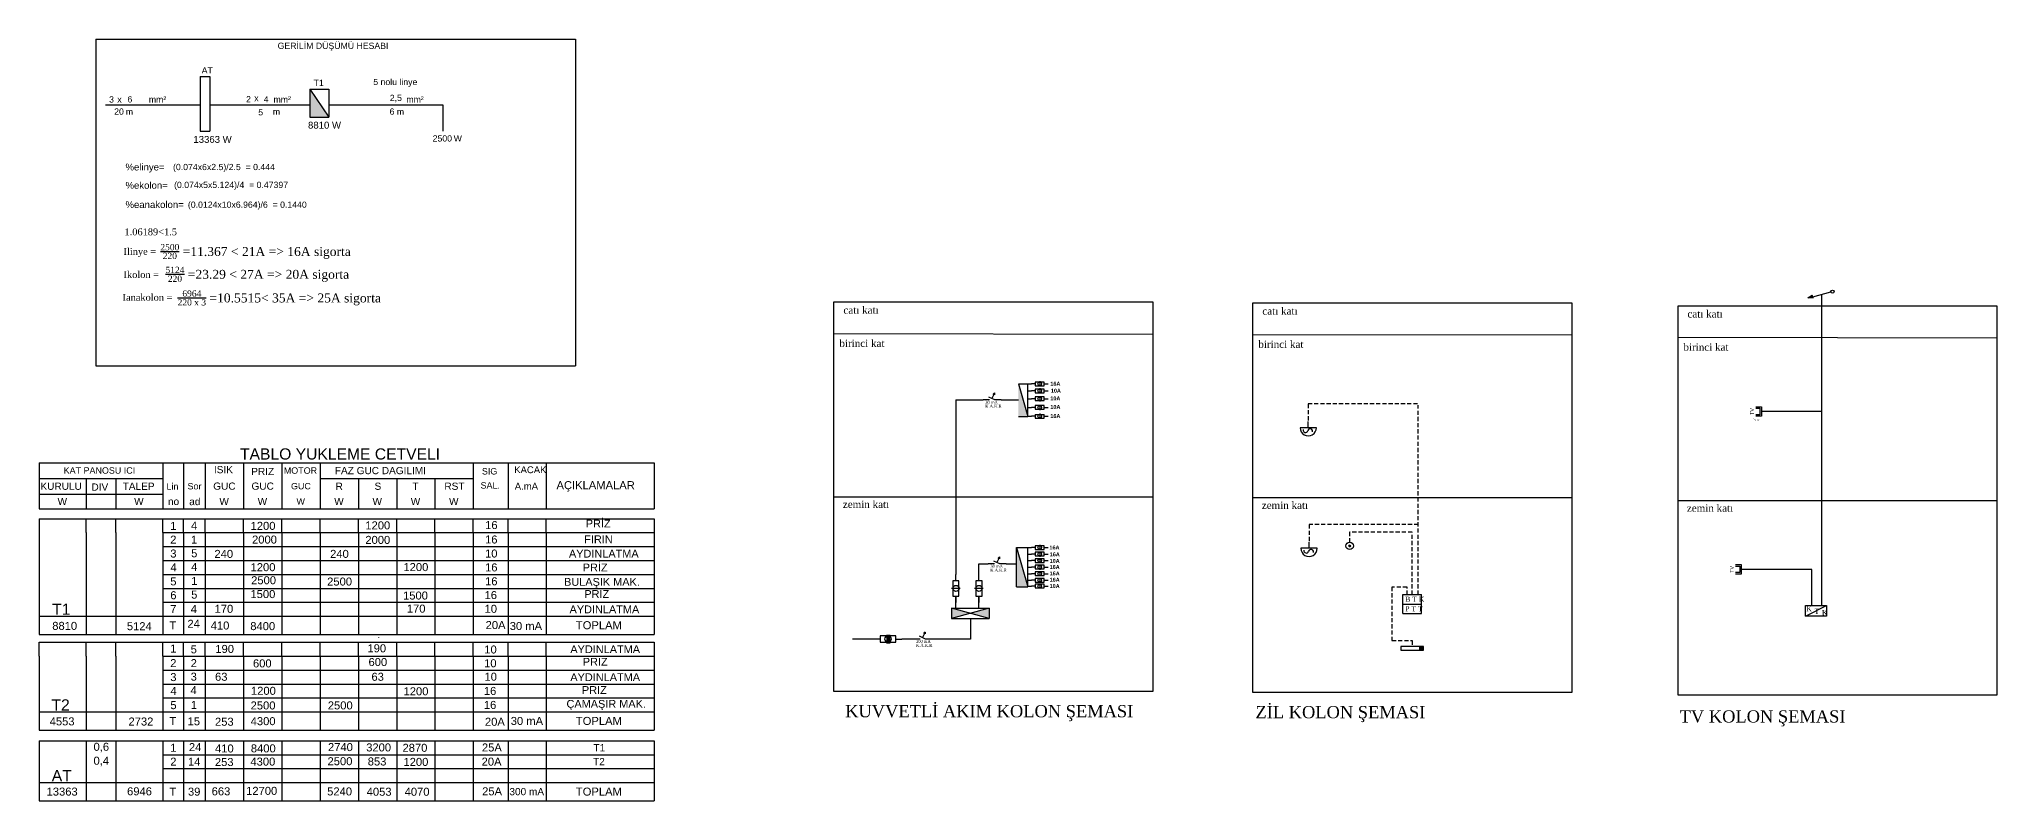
# Model space of a CAD drawing. Header units: millimetres. Extents: x 154 to 5560, y 36 to 724.
# Drawn here: x 2651 to 4155, y 53 to 638 of the extents above; entities that cross this region are included whole.
import ezdxf

# ---------------------------------------------------------------- set-up
doc = ezdxf.new("R2010")
doc.units = ezdxf.units.MM
doc.linetypes.add('ACAD_ISO03W100', pattern=[30, 12, -18])
doc.linetypes.add('HIDDEN2', pattern=[4.7625, 3.175, -1.5875])
for name, color, linetype, lineweight in [('008', 220, 'Continuous', 13), ('duvar', 6, 'Continuous', 25), ('text', 7, 'Continuous', 25)]:
    doc.layers.add(name, color=color, linetype=linetype, lineweight=lineweight)
for name, color, linetype in [('KUVVETLİ AKIM', 90, 'Continuous'), ('LINYE', 3, 'Continuous'), ('LİNYE', 4, 'Continuous'), ('MIMARI', 7, 'Continuous'), ('SEMBOL', 7, 'Continuous'), ('TV', 151, 'Continuous'), ('TV HATTI', 161, 'TV_HATTI'), ('zayıf akım', 2, 'HIDDEN2')]:
    doc.layers.add(name, color=color, linetype=linetype)
doc.styles.add('KB', font='times.ttf', dxfattribs={"height": 25})
doc.styles.get("Standard").update_dxf_attribs({"font": 'arial.ttf'})
doc.styles.add('STYLE1', font='times.ttf', dxfattribs={"height": 17.5})
doc.linetypes.add('TV_HATTI', pattern='A,12.7,-5.08,["TV",Standard,S=2.54,R=0,X=-2.54,Y=-1.27],-5.08', length=22.86)

# ---------------------------------------------------------------- blocks, each defined once
blk = doc.blocks.new('Zayıf Akım_TV prizi')
at = {"layer": 'TV'}
for p, q in [((-12.5, 0), (-12.5, 15)), ((12.5, 0), (-12.5, 0)), ((-8.5, 4), (-8.5, 15)), ((8.5, 4), (-8.5, 4)), ((8.5, 15), (8.5, 4)), ((12.5, 15), (12.5, 0))]:
    blk.add_line(p, q, dxfattribs=at)
blk.add_text('TV', height=10, dxfattribs=at).set_placement((-8.9, 20))
blk = doc.blocks.new('ZİL')
at = {"layer": 'SEMBOL'}
blk.add_line((-1.9, 8.6), (-1.9, -16.4), dxfattribs=at)
for centre, radius, start, end in [((-1.9, -3.9), 12.5, 270, 90), ((3.6, -1), 3.75, 74.5857, 255.5327), ((1.6, -8.2), 3.75, 256.3371, 76.1225)]:
    blk.add_arc(centre, radius, start, end, dxfattribs=at)

msp = doc.modelspace()

# ---------------------------------------------------------------- hatches: boundary and pattern name
at = {"layer": 'LİNYE', "linetype": 'Continuous', "ltscale": 36}
msp.add_hatch(color=256, dxfattribs=at).paths.add_polyline_path([(2858.92, 599.533), (2858.92, 578.194), (2873.493, 578.194)])
at = {"layer": 'SEMBOL', "linetype": 'ACAD_ISO03W100', "ltscale": 10}
msp.add_hatch(color=6, dxfattribs=at).paths.add_polyline_path([(4009.485, 439.275), (4013.516, 439.082), (4012.928, 441.381)])
at = {"layer": 'SEMBOL'}
h = msp.add_hatch(dxfattribs=at)
h.set_pattern_fill('ANSI31', color=256, scale=0.474429, angle=-90, style=0)
h.set_pattern_definition([(315, (4760.35496, 3772.575145), (0.0419339854, 0.0419339854), [])])
h.paths.add_polyline_path([(3383.706, 365.454), (3384.826, 364.901), (3384.832, 366.324)])
at = {"layer": 'SEMBOL', "ltscale": 10}
for points in [[(3403.09, 373.33), (3403.09, 348.228), (3410.415, 348.228)], [(3401.628, 247.601), (3401.628, 217.487), (3410.415, 217.487)], [(3714.335, 171.726), (3711.323, 171.726), (3711.323, 168.713), (3714.335, 168.713)]]:
    msp.add_hatch(color=256, dxfattribs=at).paths.add_polyline_path(points)
at = {"layer": 'SEMBOL'}
h = msp.add_hatch(dxfattribs=at)
h.set_pattern_fill('ANSI31', color=256, scale=0.474429, angle=-90, style=0)
h.set_pattern_definition([(315, (4764.216276, 3646.667786), (0.0419339854, 0.0419339854), [])])
h.paths.add_polyline_path([(3387.567, 239.547), (3388.687, 238.994), (3388.694, 240.417)])
h = msp.add_hatch(color=256, dxfattribs=at)
h.paths.add_polyline_path([(3351.78, 201.153), (3351.78, 193.032), (3366.23, 197.092)])
h.paths.add_polyline_path([(3380.68, 193.032), (3380.68, 201.153), (3366.23, 197.092)])
h = msp.add_hatch(dxfattribs=at)
h.set_pattern_fill('ANSI31', color=256, scale=0.474429, angle=-90, style=0)
h.set_pattern_definition([(315, (4707.069085, 3588.94018), (0.0419339854, 0.0419339854), [])])
h.paths.add_polyline_path([(3330.42, 181.819), (3331.54, 181.266), (3331.546, 182.689)])

# ---------------------------------------------------------------- linework, layer by layer
msp.add_line((3710.291, 348.33), (3710.291, 348.33))
msp.add_arc((2911.653, 178.484), 0.099, 180, 270)
at = {"layer": 'duvar', "linetype": 'Continuous'}
for p, q in [((3261.429, 412.01), (3506.345, 411.604)), ((3583.249, 411.283), (3828.168, 410.877)), ((3909.763, 409.099), (4154.682, 408.693)), ((3261.429, 286.668), (3506.345, 286.668)), ((3583.249, 285.939), (3828.168, 285.939)), ((3909.763, 283.754), (4154.682, 283.754))]:
    msp.add_line(p, q, dxfattribs=at)
at = {"layer": 'KUVVETLİ AKIM'}
msp.add_line((3393.591, 235.05), (3401.628, 235.05), dxfattribs=at)
at = {"layer": 'LINYE', "linetype": 'Continuous'}
for p, q in [((3355.068, 360.957), (3355.068, 226.884)), ((3355.068, 360.957), (3375.971, 360.957)), ((3389.73, 360.957), (3403.197, 360.957)), ((3410.415, 373.315), (3413.057, 373.315)), ((3410.415, 367.936), (3413.057, 367.936)), ((3410.415, 361.852), (3413.057, 361.852)), ((3410.415, 355.196), (3413.057, 355.196)), ((3410.415, 348.47), (3413.057, 348.47)), ((3410.415, 247.601), (3413.057, 247.601)), ((3410.415, 242.58), (3413.057, 242.58)), ((3372.808, 222.14), (3372.808, 235.05)), ((3372.808, 235.05), (3379.833, 235.05)), ((3410.415, 237.56), (3413.057, 237.56)), ((3410.415, 232.598), (3413.057, 232.598)), ((3410.415, 227.519), (3413.057, 227.519)), ((3410.415, 222.499), (3413.057, 222.499)), ((3410.415, 218.039), (3413.057, 218.039)), ((3355.068, 201.153), (3355.068, 210.279)), ((3372.808, 201.153), (3372.808, 210.279)), ((3372.808, 201.153), (3372.808, 210.279)), ((3366.23, 193.032), (3366.23, 177.322)), ((3292.266, 177.322), (3275.57, 177.322)), ((3322.686, 177.322), (3313.616, 177.322)), ((3366.23, 177.322), (3336.444, 177.322))]:
    msp.add_line(p, q, dxfattribs=at)
at = {"layer": 'LİNYE', "linetype": 'Continuous', "ltscale": 36}
for p, q in [((2694.455, 638.047), (3062.939, 638.047)), ((2694.455, 638.047), (2694.455, 387.186)), ((3062.939, 638.047), (3062.939, 387.186)), ((2774.606, 609.422), (2781.892, 609.422)), ((2774.606, 609.422), (2774.606, 567.265)), ((2781.892, 609.422), (2781.892, 567.265)), ((2701.742, 587.563), (2774.606, 587.563)), ((2781.892, 587.563), (2858.92, 587.563)), ((2858.92, 599.533), (2873.493, 599.533)), ((2858.92, 599.533), (2858.92, 578.194)), ((2858.92, 599.533), (2873.493, 578.194)), ((2873.493, 599.533), (2873.493, 578.194)), ((2873.493, 587.563), (2960.929, 587.563)), ((2960.929, 587.563), (2960.929, 567.265)), ((2858.92, 578.194), (2873.493, 578.194)), ((2774.606, 567.265), (2781.892, 567.265)), ((2694.455, 387.186), (3062.939, 387.186)), ((2650.875, 312.709), (3123.309, 312.709)), ((2650.875, 312.709), (2650.875, 277.293)), ((2745.763, 312.709), (2745.763, 277.293)), ((2761.801, 312.709), (2761.801, 277.293)), ((2778.506, 312.709), (2778.506, 277.293)), ((2807.908, 312.709), (2807.908, 277.293)), ((2837.31, 312.709), (2837.31, 277.293)), ((2866.712, 312.709), (2866.712, 277.293)), ((2984.319, 312.709), (2984.319, 277.293)), ((3011.048, 312.709), (3011.048, 277.293)), ((3040.45, 312.709), (3040.45, 277.293)), ((3123.309, 312.709), (3123.309, 277.293)), ((2650.875, 300.681), (2745.763, 300.681)), ((2650.875, 288.653), (2745.763, 288.653)), ((2686.96, 300.681), (2686.96, 277.293)), ((2709.679, 300.681), (2709.679, 277.293)), ((2866.712, 300.681), (2984.319, 300.681)), ((2896.113, 300.681), (2896.113, 277.293)), ((2925.515, 300.681), (2925.515, 277.293)), ((2954.917, 300.681), (2954.917, 277.293)), ((2650.875, 277.293), (3123.309, 277.293)), ((2650.875, 269.746), (3123.309, 269.746)), ((2650.875, 259.056), (2650.875, 180.874)), ((2686.96, 259.056), (2686.96, 180.874)), ((2709.679, 259.056), (2709.679, 180.874)), ((2745.763, 259.056), (2745.763, 180.874)), ((2745.763, 259.056), (3123.309, 259.056)), ((2761.801, 259.056), (2761.801, 180.874)), ((2778.506, 259.056), (2778.506, 180.874)), ((2807.908, 259.056), (2807.908, 180.874)), ((2837.31, 259.056), (2837.31, 180.874)), ((2866.712, 259.056), (2866.712, 180.874)), ((2896.113, 259.056), (2896.113, 180.874)), ((2925.515, 259.056), (2925.515, 180.874)), ((2954.917, 259.056), (2954.917, 180.874)), ((2984.319, 259.056), (2984.319, 180.874)), ((3011.048, 259.056), (3011.048, 180.874)), ((3040.45, 259.056), (3040.45, 180.874)), ((3123.309, 259.056), (3123.309, 180.874)), ((2745.763, 248.364), (3123.309, 248.364)), ((2745.763, 237.673), (3123.309, 237.673)), ((2745.763, 226.981), (3123.309, 226.981)), ((2745.763, 216.289), (3123.309, 216.289)), ((2745.763, 205.599), (3123.309, 205.599)), ((2650.875, 194.906), (3123.309, 194.906)), ((2650.875, 180.874), (3123.309, 180.874)), ((2650.875, 164.185), (2650.875, 107.386)), ((2686.96, 164.185), (2686.96, 107.386)), ((2709.679, 164.185), (2709.679, 107.386)), ((2745.763, 164.185), (2745.763, 107.386)), ((2745.763, 164.185), (3123.309, 164.185)), ((2745.763, 153.494), (3123.309, 153.494)), ((2761.801, 164.185), (2761.801, 107.386)), ((2778.506, 164.185), (2778.506, 107.386)), ((2807.908, 164.185), (2807.908, 107.386)), ((2837.31, 164.185), (2837.31, 107.386)), ((2866.712, 164.185), (2866.712, 107.386)), ((2896.113, 164.185), (2896.113, 107.386)), ((2925.515, 164.185), (2925.515, 107.386)), ((2954.917, 164.185), (2954.917, 107.386)), ((2984.319, 164.185), (2984.319, 107.386)), ((3011.048, 164.185), (3011.048, 107.386)), ((3040.45, 164.185), (3040.45, 107.386)), ((3123.309, 164.185), (3123.309, 107.386)), ((2745.763, 142.802), (3123.309, 142.802)), ((2650.875, 121.419), (3123.309, 121.419)), ((2745.763, 132.111), (3123.309, 132.111)), ((2650.875, 107.386), (3123.309, 107.386)), ((2650.875, 99.211), (3123.309, 99.211)), ((2650.875, 99.211), (2650.875, 53.104)), ((2686.96, 99.211), (2686.96, 53.104)), ((2709.679, 99.211), (2709.679, 53.104)), ((2745.763, 99.211), (2745.763, 53.104)), ((2761.801, 99.211), (2761.801, 53.104)), ((2778.506, 99.211), (2778.506, 53.104)), ((2807.908, 99.211), (2807.908, 53.104)), ((2837.31, 99.211), (2837.31, 53.104)), ((2866.712, 99.211), (2866.712, 53.104)), ((2896.113, 99.211), (2896.113, 53.104)), ((2925.515, 99.211), (2925.515, 53.104)), ((2954.917, 99.211), (2954.917, 53.104)), ((2984.319, 99.211), (2984.319, 53.104)), ((3011.048, 99.211), (3011.048, 53.104)), ((3040.45, 99.211), (3040.45, 53.104)), ((3123.309, 99.211), (3123.309, 53.104)), ((2745.763, 88.52), (3123.309, 88.52)), ((2745.763, 77.828), (3123.309, 77.828)), ((2650.875, 67.137), (3123.309, 67.137)), ((2650.875, 53.104), (3123.309, 53.104))]:
    msp.add_line(p, q, dxfattribs=at)
at = {"layer": 'LİNYE'}
for p, q in [((2650.875, 269.746), (2650.875, 259.056)), ((2686.96, 259.056), (2686.96, 269.746)), ((2709.679, 259.056), (2709.679, 269.746)), ((2745.763, 259.056), (2745.763, 269.746)), ((2761.801, 259.056), (2761.801, 269.746)), ((2778.506, 259.056), (2778.506, 269.746)), ((2807.908, 259.056), (2807.908, 269.746)), ((2837.31, 259.056), (2837.31, 269.746)), ((2866.712, 259.056), (2866.712, 269.746)), ((2896.113, 259.056), (2896.113, 269.746)), ((2925.515, 259.056), (2925.515, 269.746)), ((2954.917, 259.056), (2954.917, 269.746)), ((2984.319, 259.056), (2984.319, 269.746)), ((3011.048, 259.056), (3011.048, 269.746)), ((3040.45, 259.056), (3040.45, 269.746)), ((3123.309, 269.746), (3123.309, 259.056)), ((2650.875, 164.185), (2650.875, 174.875)), ((2650.875, 174.875), (2745.763, 174.875)), ((2686.96, 164.185), (2686.96, 174.875)), ((2709.679, 164.185), (2709.679, 174.875)), ((2745.763, 164.185), (2745.763, 174.875)), ((2745.763, 174.875), (3109.474, 174.875)), ((2761.801, 164.185), (2761.801, 174.875)), ((2778.506, 164.185), (2778.506, 174.875)), ((2807.908, 164.185), (2807.908, 174.875)), ((2837.31, 164.185), (2837.31, 174.875)), ((2866.712, 164.185), (2866.712, 174.875)), ((2896.113, 164.185), (2896.113, 174.875)), ((2925.515, 164.185), (2925.515, 174.875)), ((2954.917, 164.185), (2954.917, 174.875)), ((2984.319, 164.185), (2984.319, 174.875)), ((3011.048, 164.185), (3011.048, 174.875)), ((3040.45, 164.185), (3040.45, 174.875)), ((3109.474, 174.875), (3123.309, 174.875)), ((3123.309, 174.875), (3123.309, 164.185))]:
    msp.add_line(p, q, dxfattribs=at)
at = {"layer": 'MIMARI', "color": 7}
for p, q in [((3415.896, 373.315), (3413.057, 373.315)), ((3415.896, 367.936), (3413.057, 367.936)), ((3415.896, 361.852), (3413.057, 361.852)), ((3415.896, 374.734), (3415.896, 371.895)), ((3422.993, 374.734), (3415.896, 374.734)), ((3415.896, 371.895), (3422.993, 371.895)), ((3415.896, 369.356), (3415.896, 366.517)), ((3422.993, 369.356), (3415.896, 369.356)), ((3415.896, 366.517), (3422.993, 366.517)), ((3415.896, 363.272), (3415.896, 360.433)), ((3422.993, 363.272), (3415.896, 363.272)), ((3419.444, 375.302), (3419.444, 371.328)), ((3419.444, 369.923), (3419.444, 365.949)), ((3419.444, 363.84), (3419.444, 359.865)), ((3422.993, 371.895), (3422.993, 374.734)), ((3422.993, 373.315), (3425.832, 373.315)), ((3422.993, 366.517), (3422.993, 369.356)), ((3422.993, 367.936), (3425.832, 367.936)), ((3422.993, 360.433), (3422.993, 363.272)), ((3422.993, 361.852), (3425.832, 361.852)), ((3415.896, 355.196), (3413.057, 355.196)), ((3415.896, 348.47), (3413.057, 348.47)), ((3415.896, 360.433), (3422.993, 360.433)), ((3415.896, 356.615), (3415.896, 353.777)), ((3422.993, 356.615), (3415.896, 356.615)), ((3415.896, 353.777), (3422.993, 353.777)), ((3415.896, 349.89), (3415.896, 347.051)), ((3422.993, 349.558), (3415.896, 349.558)), ((3415.896, 347.051), (3422.993, 347.051)), ((3419.444, 357.183), (3419.444, 353.209)), ((3419.444, 350.457), (3419.444, 346.483)), ((3422.993, 353.777), (3422.993, 356.615)), ((3422.993, 355.196), (3425.832, 355.196)), ((3422.993, 347.051), (3422.993, 349.89)), ((3422.993, 348.47), (3425.832, 348.47)), ((3415.896, 247.601), (3413.057, 247.601)), ((3415.896, 242.58), (3413.057, 242.58)), ((3415.896, 249.02), (3415.896, 246.181)), ((3422.993, 249.02), (3415.896, 249.02)), ((3415.896, 246.181), (3422.993, 246.181)), ((3415.896, 244), (3415.896, 241.161)), ((3422.993, 244), (3415.896, 244)), ((3415.896, 241.161), (3422.993, 241.161)), ((3419.444, 249.588), (3419.444, 245.614)), ((3419.444, 244.567), (3419.444, 240.593)), ((3422.993, 246.181), (3422.993, 249.02)), ((3422.993, 247.601), (3425.832, 247.601)), ((3422.993, 241.161), (3422.993, 244)), ((3422.993, 242.58), (3425.832, 242.58)), ((3355.068, 222.14), (3355.068, 226.884)), ((3372.808, 222.14), (3372.808, 226.884)), ((3415.896, 237.56), (3413.057, 237.56)), ((3415.896, 232.598), (3413.057, 232.598)), ((3415.896, 227.519), (3413.057, 227.519)), ((3415.896, 238.979), (3415.896, 236.14)), ((3422.993, 238.979), (3415.896, 238.979)), ((3415.896, 236.14), (3422.993, 236.14)), ((3415.896, 234.017), (3415.896, 231.179)), ((3422.993, 234.017), (3415.896, 234.017)), ((3415.896, 231.179), (3422.993, 231.179)), ((3415.896, 228.938), (3415.896, 226.1)), ((3422.993, 228.938), (3415.896, 228.938)), ((3415.896, 226.1), (3422.993, 226.1)), ((3419.444, 239.547), (3419.444, 235.573)), ((3419.444, 234.585), (3419.444, 230.611)), ((3419.444, 229.506), (3419.444, 225.532)), ((3422.993, 236.14), (3422.993, 238.979)), ((3422.993, 237.56), (3425.832, 237.56)), ((3422.993, 231.179), (3422.993, 234.017)), ((3422.993, 232.598), (3425.832, 232.598)), ((3422.993, 226.1), (3422.993, 228.938)), ((3422.993, 227.519), (3425.832, 227.519)), ((3358.389, 216.209), (3351.747, 216.209)), ((3352.696, 222.14), (3352.696, 210.279)), ((3357.441, 222.14), (3352.696, 222.14)), ((3357.441, 210.279), (3357.441, 222.14)), ((3376.129, 216.209), (3369.487, 216.209)), ((3370.435, 222.14), (3370.435, 210.279)), ((3375.18, 222.14), (3370.435, 222.14)), ((3375.18, 210.279), (3375.18, 222.14)), ((3415.896, 222.499), (3413.057, 222.499)), ((3415.896, 218.039), (3413.057, 218.039)), ((3415.896, 223.918), (3415.896, 221.079)), ((3422.993, 223.918), (3415.896, 223.918)), ((3415.896, 221.079), (3422.993, 221.079)), ((3415.896, 219.458), (3415.896, 216.619)), ((3422.993, 219.458), (3415.896, 219.458)), ((3415.896, 216.619), (3422.993, 216.619)), ((3419.444, 224.486), (3419.444, 220.512)), ((3419.444, 220.026), (3419.444, 216.052)), ((3422.993, 221.079), (3422.993, 223.918)), ((3422.993, 222.499), (3425.832, 222.499)), ((3422.993, 216.619), (3422.993, 219.458)), ((3422.993, 218.039), (3425.832, 218.039)), ((3352.696, 210.279), (3357.441, 210.279)), ((3355.068, 210.279), (3355.068, 205.535)), ((3370.435, 210.279), (3375.18, 210.279)), ((3372.808, 210.279), (3372.808, 205.535)), ((3301.934, 180.643), (3301.934, 174.001)), ((3302.941, 180.643), (3302.941, 174.001)), ((3303.948, 180.643), (3303.948, 174.001)), ((3297.011, 177.322), (3292.266, 177.322)), ((3297.011, 179.694), (3297.011, 174.95)), ((3308.871, 179.694), (3297.011, 179.694)), ((3297.011, 174.95), (3308.871, 174.95)), ((3308.871, 174.95), (3308.871, 179.694)), ((3308.871, 177.322), (3313.616, 177.322))]:
    msp.add_line(p, q, dxfattribs=at)
at = {"layer": 'MIMARI', "linetype": 'Continuous'}
for points in [[(3261.429, 436.288), (3506.345, 436.288), (3506.345, 137.047), (3261.429, 137.047)], [(3583.249, 435.561), (3828.168, 435.561), (3828.168, 136.316), (3583.249, 136.316)], [(3909.763, 433.377), (4154.682, 433.377), (4154.682, 134.132), (3909.763, 134.132)]]:
    msp.add_lwpolyline(points, close=True, dxfattribs=at)
at = {"layer": 'MIMARI', "color": 7}
for centre, radius in [((3419.444, 373.315), 1.419), ((3419.444, 367.936), 1.419), ((3419.444, 361.852), 1.419), ((3419.444, 355.196), 1.419), ((3419.444, 348.47), 1.419), ((3419.444, 247.601), 1.419), ((3419.444, 242.58), 1.419), ((3419.444, 237.56), 1.419), ((3419.444, 232.598), 1.419), ((3419.444, 227.519), 1.419), ((3355.068, 216.209), 2.372), ((3372.808, 216.209), 2.372), ((3419.444, 222.499), 1.419), ((3419.444, 218.039), 1.419), ((3302.941, 177.322), 2.372)]:
    msp.add_circle(centre, radius, dxfattribs=at)
at = {"layer": 'SEMBOL', "color": 6}
for p, q in [((4009.485, 439.275), (4012.928, 441.381)), ((4013.516, 439.082), (4009.485, 439.275)), ((4013.516, 439.082), (4012.928, 441.381)), ((4013.222, 440.232), (4027.243, 443.977)), ((4020.232, 438.304), (4020.232, 442.104))]:
    msp.add_line(p, q, dxfattribs=at)
at = {"layer": 'SEMBOL'}
for p, q in [((3380.884, 360.957), (3375.971, 360.957)), ((3384.986, 360.957), (3380.477, 363.184)), ((3384.266, 365.178), (3382.731, 362.07)), ((3384.832, 366.324), (3383.706, 365.454)), ((3384.826, 364.901), (3383.706, 365.454)), ((3384.832, 366.324), (3384.826, 364.901)), ((3389.73, 360.957), (3384.986, 360.957)), ((3403.09, 373.33), (3410.415, 373.33)), ((3403.09, 373.33), (3410.415, 348.228)), ((3410.415, 348.228), (3410.415, 373.33)), ((3403.09, 348.228), (3410.415, 348.228)), ((3401.628, 247.601), (3410.415, 247.601)), ((3401.628, 217.487), (3401.628, 247.601)), ((3401.628, 247.601), (3410.415, 217.487)), ((3410.415, 217.487), (3410.415, 247.601)), ((3657.506, 249.546), (3656.878, 248.918)), ((3657.692, 249.532), (3656.892, 248.732)), ((3657.842, 249.48), (3656.944, 248.582)), ((3657.221, 249.463), (3656.961, 249.203)), ((3657.965, 249.402), (3657.022, 248.459)), ((3658.066, 249.302), (3657.122, 248.358)), ((3658.146, 249.18), (3657.244, 248.278)), ((3658.2, 249.033), (3657.391, 248.224)), ((3658.218, 248.849), (3657.575, 248.206)), ((3658.149, 248.579), (3657.845, 248.275)), ((3384.745, 235.05), (3379.833, 235.05)), ((3388.847, 235.05), (3384.338, 237.276)), ((3388.127, 239.27), (3386.593, 236.163)), ((3388.694, 240.417), (3387.567, 239.547)), ((3388.687, 238.994), (3387.567, 239.547)), ((3388.694, 240.417), (3388.687, 238.994)), ((3393.591, 235.05), (3388.847, 235.05)), ((3401.628, 217.487), (3410.415, 217.487)), ((3698.295, 211.452), (3712.804, 211.452)), ((3698.295, 196.942), (3698.295, 211.452)), ((3712.804, 196.942), (3712.804, 211.452)), ((3351.78, 201.153), (3351.78, 193.032)), ((3380.68, 201.153), (3380.68, 193.032)), ((3698.295, 204.197), (3712.804, 204.197)), ((3698.295, 196.942), (3712.804, 196.942)), ((4007.705, 195.045), (4007.705, 203.053)), ((4007.705, 203.053), (4023.717, 203.053)), ((4007.705, 195.045), (4023.717, 203.053)), ((4023.717, 203.053), (4023.717, 195.045)), ((3330.98, 181.543), (3329.446, 178.435)), ((3331.546, 182.689), (3330.42, 181.819)), ((3331.54, 181.266), (3330.42, 181.819)), ((3331.546, 182.689), (3331.54, 181.266)), ((4023.717, 195.045), (4007.705, 195.045)), ((3327.598, 177.322), (3322.686, 177.322)), ((3331.7, 177.322), (3327.191, 179.549)), ((3336.444, 177.322), (3331.7, 177.322)), ((3696.763, 171.726), (3696.763, 168.713)), ((3714.335, 171.726), (3696.763, 171.726)), ((3696.763, 168.713), (3714.335, 168.713)), ((3711.323, 168.713), (3711.323, 171.726)), ((3714.335, 168.713), (3714.335, 171.726))]:
    msp.add_line(p, q, dxfattribs=at)
at = {"layer": 'SEMBOL', "linetype": 'ACAD_ISO03W100', "ltscale": 10}
for p, q in [((3625.709, 339.698), (3625.709, 344.376)), ((3626.353, 247.046), (3626.353, 251.723))]:
    msp.add_line(p, q, dxfattribs=at)
at = {"layer": 'SEMBOL'}
msp.add_lwpolyline([(3380.68, 193.032), (3351.78, 201.153), (3380.68, 201.153), (3351.78, 193.032)], close=True, dxfattribs=at)
at = {"layer": 'SEMBOL', "color": 6}
msp.add_circle((4028.409, 444.199), 1.187, dxfattribs=at)
at = {"layer": 'SEMBOL'}
for radius in [2.847, 0.671]:
    msp.add_circle((3657.547, 248.877), radius, dxfattribs=at)
at = {"layer": 'TV HATTI'}
for p, q in [((4020.232, 352.109), (4020.232, 438.304)), ((4020.232, 352.109), (3973.917, 352.109)), ((4020.232, 203.053), (4020.232, 352.109)), ((4012.586, 230.869), (3958.39, 230.869)), ((4012.586, 203.053), (4012.586, 230.869))]:
    msp.add_line(p, q, dxfattribs=at)
at = {"layer": 'TV HATTI', "linetype": 'TV_HATTI'}
msp.add_line((4020.232, 203.053), (4020.232, 203.053), dxfattribs=at)
at = {"layer": 'zayıf akım', "linetype": 'HIDDEN2'}
for p, q in [((3709.646, 357.966), (3625.709, 357.966)), ((3625.709, 357.966), (3625.709, 344.376)), ((3710.291, 211.452), (3710.291, 357.052)), ((3710.291, 265.314), (3626.353, 265.314)), ((3626.353, 265.314), (3626.353, 251.723)), ((3705.549, 259.477), (3657.547, 259.477)), ((3657.547, 259.477), (3657.547, 251.723)), ((3705.549, 211.452), (3705.549, 259.477)), ((3701.618, 217.244), (3690.023, 217.244)), ((3690.023, 217.244), (3690.023, 176.146)), ((3701.618, 211.452), (3701.618, 217.244)), ((3690.023, 176.146), (3705.549, 176.146)), ((3705.549, 176.146), (3705.549, 171.726))]:
    msp.add_line(p, q, dxfattribs=at)

# ---------------------------------------------------------------- block references
at = {"layer": 'SEMBOL', "linetype": 'ACAD_ISO03W100', "ltscale": 10, "xscale": 0.5020480890598551, "yscale": 0.5020480890598551, "zscale": 0.5020480890598551, "rotation": 269.9999999999999}
for p in [(3627.69, 338.722), (3628.334, 246.07)]:
    msp.add_blockref('ZİL', p, dxfattribs=at)
at = {"layer": 'TV', "xscale": 0.2934664291392208, "yscale": 0.2934664291392208, "zscale": 0.2934664291392208, "rotation": 89.99999999999999}
for p in [(3973.917, 352.109), (3958.39, 230.869)]:
    msp.add_blockref('Zayıf Akım_TV prizi', p, dxfattribs=at)

# ---------------------------------------------------------------- texts
for s, height, p in [('GERİLİM DÜŞÜMÜ HESABI', 4.78821, (2834.077, 630.566)), ('AT', 4.7882, (2775.747, 611.712)), ('T1', 4.7882, (2861.72, 602.132)), ('5 nolu linye', 4.78821, (2907.54, 602.786)), ('3', 4.788, (2704.589, 589.358)), ('x', 4.788, (2710.9, 589.358)), ('6', 4.788, (2718.708, 589.441)), ('mm²', 4.7882, (2735.148, 589.358)), ('2', 4.788, (2809.822, 589.543)), ('x', 4.788, (2816.105, 590.369)), ('4', 4.788, (2823.381, 589.441)), ('mm²', 4.7882, (2830.912, 589.358)), ('2,5', 4.7882, (2920.236, 590.535)), ('mm²', 4.7882, (2932.922, 589.358)), ('20', 4.7882, (2708.513, 580.073)), ('m', 4.788, (2717.453, 579.99)), ('5', 4.788, (2819.18, 579.489)), ('m', 4.788, (2830.395, 579.99)), ('8810 W ', 5.267, (2857.4, 569.358)), ('6', 4.788, (2920.069, 580.087)), ('m', 4.788, (2925.636, 579.99)), ('13363 W ', 5.267, (2769.336, 558.428)), ('2500', 4.7882, (2953.131, 559.447)), ('W', 4.788, (2969.32, 559.459)), ('%%%elinye= ', 5.26703, (2717.175, 537.223)), ('%%%ekolon=', 5.267, (2717.175, 523.139)), ('%%%eanakolon= ', 5.26703, (2717.175, 508.351)), ('TABLO YUKLEME CETVELI', 8.60671, (2805.17, 315.19)), ('KAT PANOSU ICI', 4.91812, (2669.702, 304.356)), ('ISIK', 5.5329, (2785.129, 304.706)), ('PRIZ', 5.5329, (2813.803, 303.286)), ('MOTOR', 4.9181, (2838.806, 304.291)), ('FAZ GUC DAGILIMI', 5.53289, (2878.027, 303.97)), ('SIG', 4.9181, (2990.955, 303.72)), ('KACAK', 5.2255, (3015.81, 304.751)), ('KURULU', 5.5329, (2651.874, 291.964)), ('W', 5.533, (2665.04, 280.268)), ('DIV', 5.5329, (2691.039, 291.32)), ('TALEP', 5.5329, (2715.034, 291.9)), ('W ', 5.5329, (2723.844, 280.268)), ('Lin', 4.9181, (2748.683, 292.146)), ('Sor', 4.9181, (2764.859, 292.263)), ('ad', 5.5329, (2766.142, 280.192)), ('GUC', 5.5329, (2784.581, 292.038)), ('W', 5.533, (2789.33, 280.268)), ('GUC', 5.5329, (2813.982, 292.038)), ('W', 5.533, (2818.731, 280.268)), ('GUC', 4.9181, (2844.343, 292.33)), ('W', 5.533, (2877.535, 280.268)), ('R', 5.533, (2878.582, 291.9)), ('W', 5.533, (2906.937, 280.268)), ('S', 5.533, (2908.507, 291.962)), ('W', 5.533, (2936.339, 280.268)), ('T', 5.533, (2937.699, 291.9)), ('RST', 5.5329, (2962.158, 291.962)), ('W', 5.533, (2965.74, 280.268)), ('SAL.', 4.9181, (2989.946, 292.899)), ('A.mA', 5.2255, (3016.224, 292.107)), ('AÇIKLAMALAR', 6.14765, (3048.269, 292.457)), ('no', 5.5329, (2749.815, 280.262)), ('W', 4.918, (2848.564, 280.569)), ('2', 6.148, (2751.535, 250.636)), ('1', 6.148, (2751.535, 261.198)), ('4', 6.148, (2767.522, 261.403)), ('1', 6.148, (2767.504, 250.582)), ('1200', 6.1477, (2813.305, 261.215)), ('2000', 6.1477, (2814.413, 250.668)), ('2000', 6.1477, (2901.452, 250.428)), ('1200', 6.1477, (2901.452, 261.58)), ('16', 6.1477, (2993.388, 250.74)), ('16', 6.1477, (2993.466, 261.82)), ('3', 6.148, (2751.603, 239.944)), ('5', 6.148, (2767.639, 240.132)), ('240', 6.1477, (2785.515, 239.669)), ('240', 6.1477, (2874.394, 239.689)), ('10', 6.1477, (2993.388, 239.964)), ('4', 6.148, (2751.705, 229.306)), ('4', 6.148, (2767.625, 229.645)), ('1200', 6.1477, (2813.28, 229.476)), ('2500', 6.1477, (2813.724, 219.437)), ('1200', 6.1477, (2930.71, 229.553)), ('16', 6.1477, (2993.388, 229.304)), ('5', 6.148, (2751.599, 218.561)), ('6', 6.148, (2751.594, 207.923)), ('5', 6.148, (2767.641, 208.409)), ('1', 6.148, (2767.742, 218.894)), ('1500', 6.1477, (2813.19, 208.82)), ('2500', 6.1477, (2872.106, 218.437)), ('1500', 6.1477, (2930.396, 207.699)), ('16', 6.1477, (2993.035, 208.055)), ('16', 6.1477, (2993.388, 218.644)), ('T1', 8.6067, (2660.854, 195.952)), ('7', 6.148, (2751.535, 197.345)), ('4', 6.148, (2767.295, 197.308)), ('170', 6.1477, (2785.645, 197.512)), ('170', 6.1477, (2933.309, 197.653)), ('10', 6.1477, (2993.035, 197.512)), ('8810', 6.1477, (2660.944, 184.403)), ('5124', 6.1477, (2718.242, 184.152)), ('T', 6.148, (2750.985, 184.816)), ('24', 6.1477, (2764.759, 186.004)), ('410', 6.1477, (2782.645, 184.684)), ('8400', 6.1477, (2813.065, 184.2)), ('20A', 6.1477, (2993.84, 185.028)), ('30 mA', 6.1477, (3012.371, 184.295)), ('TOPLAM', 6.1477, (3063.177, 184.885)), ('1', 6.148, (2751.535, 167.018)), ('5', 6.148, (2767.273, 166.404)), ('190', 6.1477, (2786.214, 166.69)), ('190', 6.1477, (2903.056, 167.159)), ('10', 6.1477, (2992.823, 166.258)), ('3', 6.148, (2751.603, 145.074)), ('2', 6.148, (2751.535, 155.766)), ('3', 6.148, (2767.218, 145.417)), ('2', 6.148, (2767.273, 155.789)), ('63', 6.1477, (2785.97, 145.328)), ('600', 6.1477, (2815.108, 155.583)), ('600', 6.1477, (2903.879, 156.633)), ('63', 6.1477, (2906.142, 145.312)), ('10', 6.1477, (2992.684, 155.67)), ('10', 6.1477, (2992.963, 145.36)), ('4', 6.148, (2751.705, 134.436)), ('4', 6.148, (2767.166, 135.031)), ('1200', 6.1477, (2813.58, 134.539)), ('1200', 6.1477, (2930.788, 134.152)), ('16', 6.1477, (2992.513, 134.441)), ('T2', 8.6067, (2660.342, 122.465)), ('5', 6.148, (2751.675, 123.527)), ('1', 6.148, (2767.371, 123.676)), ('2500', 6.1477, (2813.308, 123.285)), ('2500', 6.1477, (2872.608, 123.32)), ('16', 6.1477, (2992.513, 123.693)), ('4553', 6.1477, (2658.953, 111.057)), ('2732', 6.1477, (2719.499, 110.952)), ('T', 6.148, (2750.985, 111.329)), ('15', 6.1477, (2764.913, 111.112)), ('253', 6.1477, (2785.945, 110.783)), ('4300', 6.1477, (2813.35, 111.209)), ('20A', 6.1477, (2993.301, 110.763)), ('30 mA', 6.1477, (3013.134, 111.382)), ('TOPLAM', 6.1477, (3063.177, 111.398)), ('0,6', 6.1477, (2692.657, 91.547)), ('1', 6.148, (2751.535, 90.792)), ('24', 6.1477, (2765.926, 91.283)), ('410', 6.1477, (2785.98, 90.255)), ('8400', 6.1477, (2813.481, 90.318)), ('2740', 6.1477, (2872.753, 91.304)), ('3200', 6.1477, (2902.084, 91.058)), ('2870', 6.1477, (2929.983, 90.776)), ('25A', 6.1477, (2990.996, 91.007)), ('T1', 5.5329, (3076.696, 91.155)), ('AT', 8.6067, (2660.556, 68.179)), ('0,4', 6.1477, (2692.639, 80.856)), ('2', 6.148, (2751.603, 80.1)), ('14', 6.1477, (2765.202, 80.155)), ('253', 6.1477, (2785.876, 79.838)), ('4300', 6.1477, (2813.154, 80.168)), ('2500', 6.1477, (2872.402, 80.454)), ('853', 6.1477, (2903.285, 80.257)), ('1200', 6.1477, (2930.738, 79.935)), ('20A', 6.1477, (2990.761, 80.147)), ('T2', 5.5329, (3076.366, 80.463)), ('13363', 6.1477, (2656.594, 57.131)), ('6946', 6.1477, (2718.42, 57.344)), ('T', 6.148, (2750.985, 57.046)), ('39', 6.1477, (2765.197, 57.093)), ('663', 6.1477, (2783.372, 57.345)), ('12700', 6.1477, (2809.881, 57.705)), ('5240', 6.1477, (2872.105, 57.255)), ('4053', 6.1477, (2902.474, 57.012)), ('4070', 6.1477, (2931.628, 57.012)), ('25A', 6.1477, (2991.155, 57.353)), ('300 mA', 5.5329, (3012.1, 57.402)), ('TOPLAM', 6.1477, (3063.177, 57.115))]:
    msp.add_text(s, height=height).set_placement(p)
at = {"char_height": 4.78821, "attachment_point": 1}
for s, insert, width in [('(0.074x6x2.5)/2.5  = 0.444 ', (2753.694, 542.261), 78.34119), ('(0.074x5x5.124)/4  = 0.47397 ', (2754.518, 528.531), 114.26904), ('(0.0124x10x6.964)/6  = 0.1440 ', (2765.134, 513.329), 114.26904)]:
    msp.add_mtext(s, dxfattribs=dict(at, insert=insert, width=width))
at = {"attachment_point": 1}
for s, width, insert, char_height in [('{\\fArial|b1|i0|c162|p34;16A}', 10.46789, (3427.645, 374.953), 3), ('{\\fArial|b1|i0|c162|p34;10A}', 10.46789, (3427.645, 363.653), 3), ('{\\fArial|b1|i0|c162|p34;10A}', 10.46789, (3428.025, 369.545), 3), ('{\\fArial|b1|i0|c162|p34;10A}', 10.46789, (3427.645, 357.119), 3), ('{\\fArial|b1|i0|c162|p34;16A}', 10.46789, (3427.645, 350.108), 3), ('FIRIN', 47.17916, (3069.574, 256.963), 6), ('PRİZ', 47.17916, (3070.777, 269.038), 6), ('AYDINLATMA', 47.17916, (3057.834, 245.928), 6), ('{\\fArial|b1|i0|c162|p34;16A}', 10.46789, (3426.95, 249.171), 3), ('{\\fArial|b1|i0|c162|p34;16A}', 10.46789, (3427.166, 243.855), 3), ('PRİZ', 47.17916, (3068.442, 235.323), 6), ('{\\fArial|b1|i0|c162|p34;10A}', 10.46789, (3427.092, 238.854), 3), ('{\\fArial|b1|i0|c162|p34;16A}', 10.46789, (3427.092, 234.152), 3), ('{\\fArial|b1|i0|c162|p34;16A}', 10.46789, (3427.092, 229.225), 3), ('BULAŞIK MAK.', 75.07782, (3054.109, 224.265), 6), ('PRİZ', 47.17916, (3069.634, 214.95), 6), ('{\\fArial|b1|i0|c162|p34;16A}', 10.46789, (3427.092, 224.374), 3), ('{\\fArial|b1|i0|c162|p34;10A}', 10.46789, (3427.092, 219.522), 3), ('AYDINLATMA', 47.17916, (3058.298, 203.15), 6), ('AYDINLATMA', 47.17916, (3058.895, 172.518), 6), ('AYDINLATMA', 47.17916, (3058.895, 151.054), 6), ('PRİZ', 47.17916, (3068.483, 162.925), 6), ('PRİZ', 47.17916, (3067.798, 141.205), 6), ('ÇAMAŞIR MAK.', 75.07782, (3055.959, 130.588), 6)]:
    msp.add_mtext_dynamic_manual_height_columns(s, width=width, gutter_width=20, heights=[0], dxfattribs=dict(at, insert=insert, char_height=char_height))
at = {"layer": '008', "linetype": 'Continuous', "style": 'KB'}
for s, height, p in [('KUVVETLİ AKIM KOLON ŞEMASI', 9.37049, (3270.017, 117.275)), ('ZİL KOLON ŞEMASI', 9.37062, (3585.166, 116.543)), ('TV KOLON ŞEMASI', 9.37062, (3911.027, 113.25))]:
    msp.add_text(s, height=height, dxfattribs=at).set_placement(p)
at = {"layer": 'LİNYE', "linetype": 'Continuous', "insert": (2716.442, 492.713), "char_height": 5.26703, "width": 142.15517, "attachment_point": 1, "style": 'KB'}
msp.add_mtext('{\\C0;\\c16777215;1.06189<1.5}', dxfattribs=at)
at = {"layer": 'SEMBOL', "style": 'STYLE1'}
for s, height, p in [('K.A.K.R', 2.3071, (3377.621, 355.003)), ('30 mA', 2.3071, (3377.621, 358.002)), ('K.A.K.R', 2.3071, (3381.482, 229.096)), ('30 mA', 2.3071, (3381.482, 232.095)), ('B T K', 3.8501, (3700.244, 206.003)), ('P T T', 3.8501, (3700.244, 198.749)), ('K', 4.099, (4008.178, 198.582)), ('T', 4.099, (4014.503, 196.598)), ('K', 4.099, (4020.295, 195.476)), ('K.A.K.R', 2.3071, (3324.335, 171.368)), ('300 mA', 2.3071, (3324.335, 174.367))]:
    msp.add_text(s, height=height, dxfattribs=at).set_placement(p)
at = {"layer": 'text', "linetype": 'Continuous', "attachment_point": 1, "style": 'KB'}
for s, insert, char_height, width in [('\\A1;\\pxt11;Ilinye = ', (2715.694, 477.67), 5.26703, 142.15517), ('\\A1;\\pxt11; {\\H0.7x;\\S2500/220;} =11.367 < 21A => 16A sigorta', (2741.393, 480.755), 6.88224, 185.74899), ('\\A1;\\pxt11;Ikolon = ', (2715.694, 459.874), 5.26703, 142.15517), ('\\A1;\\pxt11; {\\H0.7x;\\S5124/220;} =23.29 < 27A => 20A sigorta', (2745.325, 463.23), 6.88224, 185.74899), ('\\A1;\\pxt11;Ianakolon =', (2714.966, 442.42), 5.26703, 169.01521), ('\\A1;\\pxt11; {\\H0.7x;\\S6964/220 x 3;} =10.5515< 35A => 25A sigorta', (2754.655, 445.088), 6.88224, 185.74899)]:
    msp.add_mtext(s, dxfattribs=dict(at, insert=insert, char_height=char_height, width=width))
for s, width, insert, char_height in [('catı katı', 41.30672, (3268.662, 432.797), 5.6138), ('catı katı', 41.30729, (3590.482, 432.07), 5.6139), ('catı katı', 41.30729, (3916.996, 429.886), 5.6139), ('birinci kat', 41.30672, (3265.608, 407.284), 5.61377), ('birinci kat', 41.30729, (3587.428, 406.556), 5.61385), ('birinci kat', 41.30729, (3913.942, 404.372), 5.61385), ('zemin katı', 41.30672, (3268.247, 283.666), 5.6138), ('zemin katı', 41.30729, (3590.067, 282.937), 5.6139), ('zemin katı', 41.30729, (3916.581, 280.753), 5.6139)]:
    msp.add_mtext_dynamic_manual_height_columns(s, width=width, gutter_width=41.278, heights=[3.176], dxfattribs=dict(at, insert=insert, char_height=char_height))
at = {"layer": 'TV HATTI', "insert": (3967.344, 346.543), "char_height": 1.5854, "attachment_point": 1, "style": 'KB'}
msp.add_mtext_dynamic_manual_height_columns('2x tv', width=4.95765, gutter_width=66.059, heights=[1.431], dxfattribs=at)

doc.saveas('drawing.dxf')
